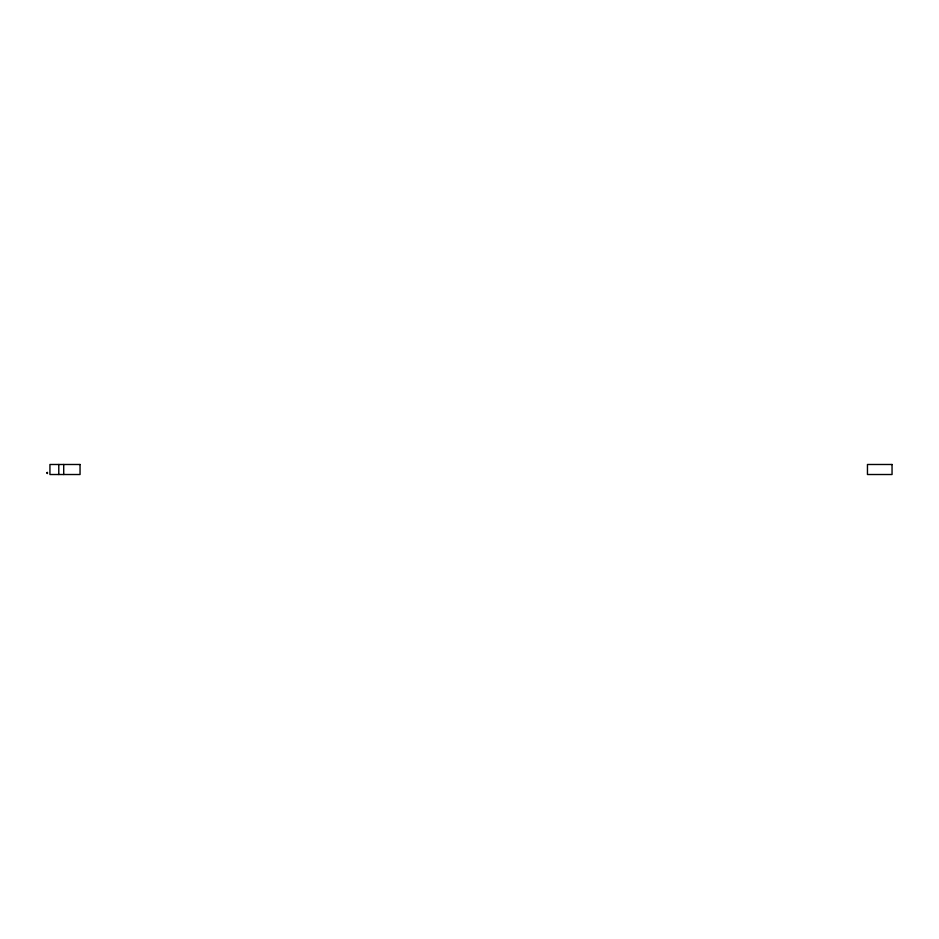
<?xml version="1.0" encoding="UTF-8"?>
<svg xmlns="http://www.w3.org/2000/svg" width="939" height="939" viewBox="0 0 939 939"><rect width="100%" height="100%" fill="white"/><g stroke="black" fill="none" stroke-linecap="round" stroke-linejoin="round"><path stroke-width="1.41" d="M63.711 464.488L63.711 474.512M58.781 464.488L58.781 474.512M46.95 472.939C47.725 475.157 47.631 470.885 46.973 472.81M80.05 464.488L49.931 464.488L49.931 474.512L80.05 474.512L80.05 464.488M892.05 464.488L867.46 464.488L867.46 474.512L892.05 474.512L892.05 464.488"/></g></svg>
